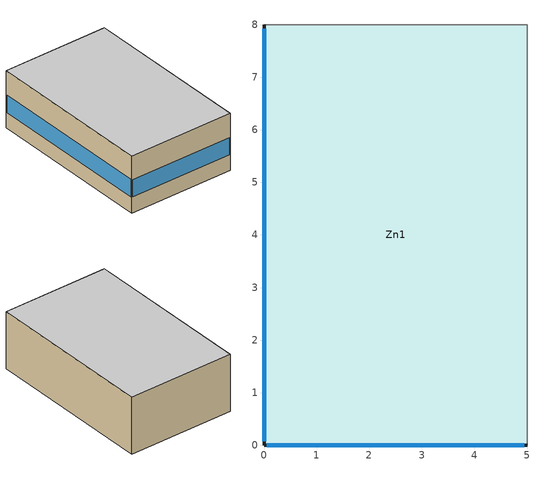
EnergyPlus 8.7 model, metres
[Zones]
Zn1
 floor adiabatic (Slab): 5,8 5,0 0,0 0,8 z13.5
 wall outside (Wall): 0,8 0,0 5,0 z13.5:16.2
 wall adiabatic (Wall): 5,0 5,8 0,8 z13.5:16.2
 window (Window): 0.05,0 4.95,0 / 0,7.92 0,0.08 z14.25:15.08
 ceiling adiabatic (Slab): 0,8 0,0 5,0 5,8 z16.2
[Building]
Cross Ventilation: North Axis {deg}=45; Terrain=City; Loads Convergence Tolerance Value=0.04; Temperature Convergence Tolerance Value {deltaC}=0.4; Solar Distribution=FullInteriorAndExterior; Maximum Number of Warmup Days=25
[Site:Location]
Sao_Paulo_SP_BRA Design_Conditions: Latitude {deg}=-23.85; Longitude {deg}=-46.64; Time Zone {hr}=-3; Elevation {m}=792
[Material] Roughness=MediumRough; Specific Heat {J/kg-K}=1000; Thermal Absorptance=0.9; Solar Absorptance=0.5; Visible Absorptance=0.5
Name | Thickness {m} | Conductivity {W/m-K} | Density {kg/m3}
eW_HC | 0.05 | 5 | 2380
concrete slab 10cm | 0.1 | 1.75 | 2300
[Material:NoMass]
eW_U: Roughness=MediumRough; Thermal Resistance {m2-K/W}=0.19395; Thermal Absorptance=0.9; Solar Absorptance=0.5; Visible Absorptance=0.5
[WindowMaterial:SimpleGlazingSystem]
glazing: U-Factor {W/m2-K}=5.67; Solar Heat Gain Coefficient=0.9; Visible Transmittance=0.9
[WindowMaterial:Blind]
Blind: Slat Orientation=Horizontal; Slat Width {m}=0.025; Slat Separation {m}=0.01875; Slat Thickness {m}=0.001; Slat Angle {deg}=45; Slat Conductivity {W/m-K}=221; Slat Beam Solar Transmittance=0; Front Side Slat Beam Solar Reflectance=0; Back Side Slat Beam Solar Reflectance=0; Slat Diffuse Solar Transmittance=0; Front Side Slat Diffuse Solar Reflectance=0; Back Side Slat Diffuse Solar Reflectance=0; Slat Beam Visible Transmittance=0; Front Side Slat Beam Visible Reflectance=0.7; Back Side Slat Beam Visible Reflectance=0.7; Slat Diffuse Visible Transmittance=0; Front Side Slat Diffuse Visible Reflectance=0.7; Back Side Slat Diffuse Visible Reflectance=0.7; Slat Infrared Hemispherical Transmittance=0; Front Side Slat Infrared Hemispherical Emissivity=0.9; Back Side Slat Infrared Hemispherical Emissivity=0.9; Blind to Glass Distance {m}=0.05; Blind Top Opening Multiplier=0; Blind Bottom Opening Multiplier=0; Blind Left Side Opening Multiplier=0.5; Blind Right Side Opening Multiplier=0.5; Minimum Slat Angle {deg}=2.91; Maximum Slat Angle {deg}=177.09
[Construction]
Wall: eW_HC, eW_U, eW_HC
Slab: concrete slab 10cm
Window: glazing
[WindowProperty:ShadingControl]
Shading_blind: Shading Type=InteriorBlind; Shading Control Type=OnIfScheduleAllows; Schedule=Sch_VN; Shading Control Is Scheduled=Yes; Glare Control Is Active=No; Shading Device Material=Blind; Type of Slat Angle Control for Blinds=BlockBeamSolar
[Zone]
Zn1: Multiplier=1
[Shading:Overhang:Projection] Tilt Angle from Window/Door {deg}=90; Depth as Fraction of Window/Door Height=0.01
Name | Window or Door
Zn1_par1_brise | Zn1_par1_jan
Zn1_par4_brise | Zn1_par4_jan
[Shading:Fin:Projection] Left Extension from Window/Door {m}=0; Left Distance Above Top of Window {m}=0; Left Distance Below Bottom of Window {m}=0; Left Tilt Angle from Window/Door {deg}=90; Right Extension from Window/Door {m}=0; Right Distance Above Top of Window {m}=0; Right Distance Below Bottom of Window {m}=0; Right Tilt Angle from Window/Door {deg}=90
Name | Window or Door | Left Depth as Fraction of Window/Door Width | Right Depth as Fraction of Window/Door Width
fin_par1 | Zn1_par1_jan | 0.004 | 0.004
fin_par4 | Zn1_par4_jan | 0.002 | 0.002
[People]
Occupancy: Zone or ZoneList=Zn1; Number of People Schedule=Sch_Ocup; Number of People Calculation Method=People/Area; People per Zone Floor Area {person/m2}=0.14; Fraction Radiant=0.3; Sensible Heat Fraction=autocalculate; Activity Level Schedule=sch_acticity; Carbon Dioxide Generation Rate {m3/s-W}=3.82e-08; Enable ASHRAE 55 Comfort Warnings=Yes; Mean Radiant Temperature Calculation Type=ZoneAveraged; Work Efficiency Schedule=sch_0; Clothing Insulation Calculation Method=ClothingInsulationSchedule; Clothing Insulation Schedule=sch_clo; Air Velocity Schedule=sch_airvelocity; Thermal Comfort Model 1 Type=AdaptiveASH55
[Lights]
Lights: Zone or ZoneList=Zn1; Schedule=Sch_light_equip; Design Level Calculation Method=Watts/Area; Watts per Zone Floor Area {W/m2}=9.7; Return Air Fraction=0.31; Fraction Radiant=0.22; Fraction Visible=0.2; Fraction Replaceable=1; Return Air Fraction Calculated from Plenum Temperature=No
[ElectricEquipment]
Equipment: Zone or ZoneList=Zn1; Schedule=Sch_light_equip; Design Level Calculation Method=Watts/Area; Watts per Zone Floor Area {W/m2}=10.7; Fraction Latent=0; Fraction Radiant=0.5; Fraction Lost=0
[HVACTemplate:Thermostat]
Thermostat: Constant Heating Setpoint {C}=20; Constant Cooling Setpoint {C}=25
[HVACTemplate:Zone:IdealLoadsAirSystem]
Zn1: Template Thermostat=Thermostat; System Availability Schedule=Sch_HVAC; Maximum Heating Supply Air Temperature {C}=31; Minimum Cooling Supply Air Temperature {C}=14; Maximum Heating Supply Air Humidity Ratio {kgWater/kgDryAir}=0.00924; Minimum Cooling Supply Air Humidity Ratio {kgWater/kgDryAir}=0.01025; Heating Limit=NoLimit; Maximum Sensible Heating Capacity {W}=autosize; Cooling Limit=NoLimit; Maximum Total Cooling Capacity {W}=autosize; Heating Availability Schedule=Sch_HVAC; Cooling Availability Schedule=Sch_HVAC; Dehumidification Control Type=None; Cooling Sensible Heat Ratio=0.7; Humidification Control Type=None; Outdoor Air Method=Flow/Zone; Outdoor Air Flow Rate per Zone {m3/s}=0.026; Demand Controlled Ventilation Type=None; Outdoor Air Economizer Type=NoEconomizer; Heat Recovery Type=None; Sensible Heat Recovery Effectiveness=0.7; Latent Heat Recovery Effectiveness=0.65
[EnergyManagementSystem:Sensor]
Name | OutputVariable or OutputMeter Index Key | OutputVariable or OutputMeter
Sensor_ocup | Occupancy | People Occupant Count
Sensor_conf | Occupancy | Zone Thermal Comfort ASHRAE 55 Adaptive Model 80% Acceptability Status
Sensor_out | Environment | Site Outdoor Air Drybulb Temperature
Sensor_op | Zn1 | Zone Operative Temperature
[EnergyManagementSystem:Actuator]
Name | Actuated Component Unique | Actuated Component Type | Actuated Component Control Type
Controle_jan1 | Zn1_par1_jan | AirFlow Network Window/Door Opening | Venting Opening Factor
Controle_jan4 | Zn1_par4_jan | AirFlow Network Window/Door Opening | Venting Opening Factor
Controle_HVAC | Sch_HVAC | Schedule:Year | Schedule Value
Controle_VN | Sch_VN | Schedule:Year | Schedule Value
[EnergyManagementSystem:ProgramCallingManager]
Calculate vent openings: BeginTimestepBeforePredictor; DefineOpening
[EnergyManagementSystem:Program]
DefineOpening: IF (Sensor_conf < 0.5); IF (Sensor_ocup > 0); SET Controle_HVAC = 1; SET Controle_VN = 0; SET Controle_jan1 = 0; SET Controle_jan4 = 0; ELSE; SET Controle_HVAC = 0; SET Controle_VN = 0; SET Controle_jan1 = 0; SET Controle_jan4 = 0; ENDIF; ELSEIF ((Sensor_op > Sensor_out) AND (Sensor_ocup > 0) AND (Sensor_conf >= 0.5)); SET Controle_HVAC = 0; SET Controle_VN = 1; SET Controle_jan1 = 0.27; SET Controle_jan4 = 0.27; ELSE; SET Controle_HVAC = 0; SET Controle_VN = 0; SET Controle_jan1 = 0; SET Controle_jan4 = 0; ENDIF
[Schedule:Day:Hourly]
sch_util_OCUP: 0, 0, 0, 0, 0, 0, 0, 1, 1, 1, 1, 0.5, 1, 1, 1, 1, 1, 1, 0, 0, 0, 0, 0, 0
sch_util_ILUMEQUIP: 0, 0, 0, 0, 0, 0, 0, 1, 1, 1, 1, 0.8, 1, 1, 1, 1, 1, 1, 0, 0, 0, 0, 0, 0
sch_util_MM: 0, 0, 0, 0, 0, 0, 0, 1, 1, 1, 1, 1, 1, 1, 1, 1, 1, 1, 0, 0, 0, 0, 0, 0
sch_sabdom: 0, 0, 0, 0, 0, 0, 0, 0, 0, 0, 0, 0, 0, 0, 0, 0, 0, 0, 0, 0, 0, 0, 0, 0
[Schedule:Week:Compact]
Sch_Sem_Ocup: Weekdays, sch_util_OCUP, Saturday, sch_sabdom, Sunday, sch_sabdom, AllOtherDays, sch_util_OCUP
Sch_Sem_ILUMEQUIP: Weekdays, sch_util_ILUMEQUIP, Saturday, sch_sabdom, Sunday, sch_sabdom, AllOtherDays, sch_util_ILUMEQUIP
Sch_Sem_MM: Weekdays, sch_util_MM, Saturday, sch_sabdom, Sunday, sch_sabdom, AllOtherDays, sch_util_MM
[Schedule:Year]
Sch_Ocup: Sch_Sem_Ocup, 1, 1, 12, 31
Sch_light_equip: Sch_Sem_ILUMEQUIP, 1, 1, 12, 31
Sch_HVAC; Sch_VN: Sch_Sem_MM, 1, 1, 12, 31
[Schedule:Compact]
sch_acticity: Through: 12/31, for: alldays, Until: 24:00, 117
sch_0: Through: 12/31, for: alldays, Until: 24:00, 0
sch_clo: Through: 12/31, for: alldays, Until: 24:00, .5
sch_airvelocity: Through: 12/31, for: alldays, Until: 24:00, .2
[AirflowNetwork:SimulationControl]
NV: AirflowNetwork Control=MultizoneWithoutDistribution; Wind Pressure Coefficient Type=SurfaceAverageCalculation; Height Selection for Local Wind Pressure Calculation=OpeningHeight; Building Type=HighRise; Maximum Number of Iterations=500; Initialization Type=ZeroNodePressures; Relative Airflow Convergence Tolerance=0.0001; Absolute Airflow Convergence Tolerance {kg/s}=0.000001; Convergence Acceleration Limit=-.5; Azimuth Angle of Long Axis of Building {deg}=45; Ratio of Building Width Along Short Axis to Width Along Long Axis=0.5; Height Dependence of External Node Temperature=No
[AirflowNetwork:MultiZone:Zone]
Zn1: Ventilation Control Mode=ASHRAE55Adaptive; Indoor and Outdoor Enthalpy Difference Upper Limit for Minimum Venting Open Factor {deltaJ/kg}=300000; Venting Availability Schedule=Sch_VN; Single Sided Wind Pressure Coefficient Algorithm=Standard; Facade Width {m}=10
[AirflowNetwork:MultiZone:Surface] Window/Door Opening Factor or Crack Factor=0.27; Ventilation Control Mode=ASHRAE55Adaptive; Minimum Venting Open Factor=1; Indoor and Outdoor Temperature Difference Upper Limit for Minimum Venting Open Factor {deltaC}=0.000001; Indoor and Outdoor Enthalpy Difference Upper Limit for Minimum Venting Open Factor {deltaJ/kg}=300000; Venting Availability Schedule=Sch_VN
Name | Leakage Component | Indoor and Outdoor Temperature Difference 5Lower Limit For Maximum Venting Open Factor {deltaC} | Indoor and Outdoor Temperature Difference Lower Limit For Maximum Venting Open Factor {deltaC}
Zn1_par1_jan | window_width | 0
Zn1_par4_jan | window_depth |  | 0
[AirflowNetwork:MultiZone:Component:DetailedOpening] Air Mass Flow Coefficient When Opening is Closed {kg/s-m}=0.001; Air Mass Flow Exponent When Opening is Closed=0.65; Type of Rectangular Large Vertical Opening (LVO)=NonPivoted; Number of Sets of Opening Factor Data=2; Opening Factor 1=0; Discharge Coefficient for Opening Factor 1=0.001; Width Factor for Opening Factor 1=0; Height Factor for Opening Factor 1=0; Start Height Factor for Opening Factor 1=0; Opening Factor 2=1; Discharge Coefficient for Opening Factor 2=0.6; Width Factor for Opening Factor 2=1; Height Factor for Opening Factor 2=1; Start Height Factor for Opening Factor 2=0
Name | Extra Crack Length or Height of Pivoting Axis {m}
window_depth | 14
window_width | 8
